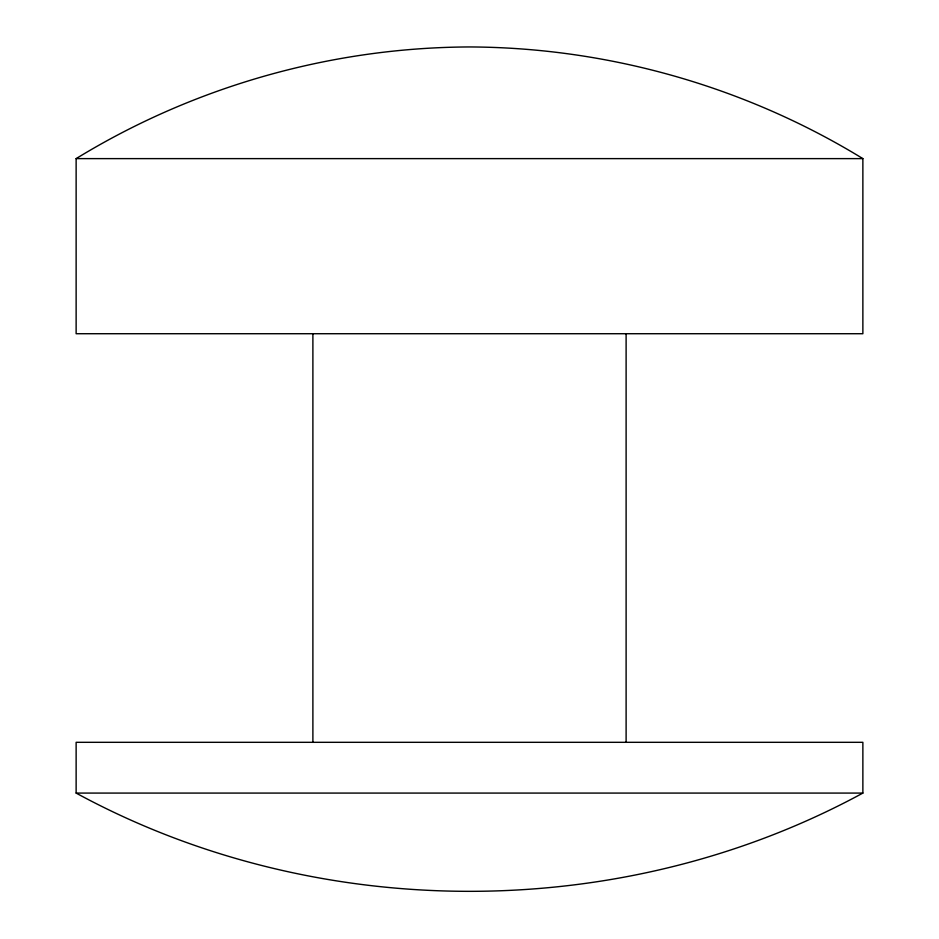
<?xml version="1.0" encoding="UTF-8"?>
<svg xmlns="http://www.w3.org/2000/svg" width="939" height="939" viewBox="0 0 939 939"><rect width="100%" height="100%" fill="white"/><g stroke="black" fill="none" stroke-linecap="round" stroke-linejoin="round"><path stroke-width="1.41" d="M76.129 158.621C193.974 86.447 331.314 47.466 469.5 46.95C607.686 47.466 745.026 86.447 862.871 158.621L862.871 333.721L76.129 333.721L76.129 158.621L862.871 158.621M862.871 793.079C621.994 924.082 317.006 924.082 76.129 793.079L76.129 742.315L862.871 742.315L862.871 793.079L76.129 793.079M626.113 333.721L626.113 742.315M312.887 333.721L312.887 742.315"/></g></svg>
